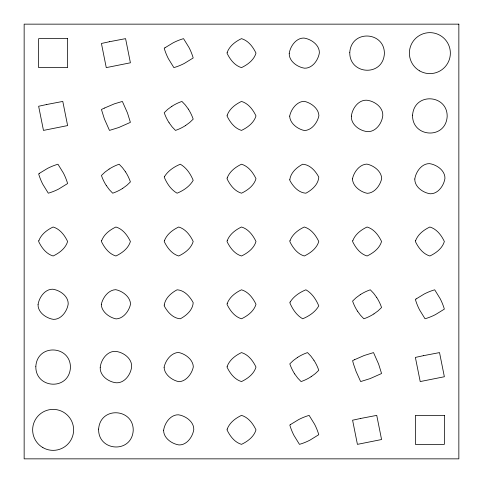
<?xml version="1.0" encoding="UTF-8"?>
<svg xmlns="http://www.w3.org/2000/svg" width="483" height="483" viewBox="0 0 483 483"><rect width="100%" height="100%" fill="white"/><g stroke="black" fill="none" stroke-linecap="round" stroke-linejoin="round"><path stroke-width="0.72" d="M171.882 106.302L167.746 109.333L164.22 112.702A46.404 46.404 0 0 0 169.086 122.748M109.092 169.092L104.956 172.123L101.43 175.492A46.404 46.404 0 0 0 106.296 185.538M185.538 125.538L189.674 122.507L193.2 119.138A46.404 46.404 0 0 0 188.334 109.092M122.748 188.328L126.884 185.297L130.41 181.928A46.404 46.404 0 0 0 125.544 171.882M360.252 294.672L356.116 297.703L352.59 301.072A46.404 46.404 0 0 0 357.456 311.118M297.462 357.462L293.326 360.493L289.8 363.862A46.404 46.404 0 0 0 294.666 373.908M373.908 313.908L378.044 310.877L381.57 307.508A46.404 46.404 0 0 0 376.704 297.462M311.118 376.698L315.254 373.667L318.78 370.298A46.404 46.404 0 0 0 313.914 360.252M376.698 297.462L373.667 293.326L370.298 289.8A46.404 46.404 0 0 0 360.252 294.666M357.462 311.118L360.493 315.254L363.862 318.78A46.404 46.404 0 0 0 373.908 313.914M188.328 109.092L185.297 104.956L181.928 101.43A46.404 46.404 0 0 0 171.882 106.296M169.092 122.748L172.123 126.884L175.492 130.41A46.404 46.404 0 0 0 185.538 125.544M313.908 360.252L310.877 356.116L307.508 352.59A46.404 46.404 0 0 0 297.462 357.456M294.672 373.908L297.703 378.044L301.072 381.57A46.404 46.404 0 0 0 311.118 376.704M125.538 171.882L122.507 167.746L119.138 164.22A46.404 46.404 0 0 0 109.092 169.086M106.302 185.538L109.333 189.674L112.702 193.2A46.404 46.404 0 0 0 122.748 188.334M100.222 367.267C99.655 375.714 108.458 381.926 116.107 382.778C124.554 383.345 130.766 374.542 131.618 366.893C132.185 358.446 123.382 352.234 115.733 351.382C107.286 350.815 101.074 359.618 100.222 367.267M351.382 116.107C350.815 124.554 359.618 130.766 367.267 131.618C375.714 132.185 381.926 123.382 382.778 115.733C383.345 107.286 374.542 101.074 366.893 100.222C358.446 99.655 352.234 108.458 351.382 116.107M164.244 305.033L164.22 305.902C167.456 312.006 172.962 318.333 180.322 318.78C186.426 315.544 192.753 310.038 193.2 302.678C189.964 296.574 184.458 290.247 177.098 289.8C171.169 292.921 165.295 298.077 164.244 305.033M289.824 179.453L289.8 180.322C293.036 186.426 298.542 192.753 305.902 193.2C312.006 189.964 318.333 184.458 318.78 177.098C315.544 170.994 310.038 164.667 302.678 164.22C296.749 167.341 290.875 172.497 289.824 179.453M38.054 304.598C37.831 312.483 46.283 318.315 53.438 319.366C61.323 319.589 67.155 311.137 68.206 303.982C68.429 296.097 59.977 290.265 52.822 289.214C44.937 288.991 39.105 297.443 38.054 304.598M163.634 430.178C163.411 438.063 171.863 443.895 179.018 444.946C186.903 445.169 192.735 436.717 193.786 429.562C194.009 421.677 185.557 415.845 178.402 414.794C170.517 414.571 164.685 423.023 163.634 430.178M289.214 53.438C288.991 61.323 297.443 67.155 304.598 68.206C312.483 68.429 318.315 59.977 319.366 52.822C319.589 44.937 311.137 39.105 303.982 38.054C296.097 37.831 290.265 46.283 289.214 53.438M414.794 179.018C414.571 186.903 423.023 192.735 430.178 193.786C438.063 194.009 443.895 185.557 444.946 178.402C445.169 170.517 436.717 164.685 429.562 163.634C421.677 163.411 415.845 171.863 414.794 179.018M35.833 366.301C35.187 388.61 68.725 391.079 70.427 367.859C71.073 345.55 37.535 343.081 35.833 366.301M98.623 429.091C97.977 451.4 131.515 453.869 133.217 430.649C133.863 408.34 100.325 405.871 98.623 429.091M349.783 52.351C349.137 74.66 382.675 77.129 384.377 53.909C385.023 31.6 351.485 29.131 349.783 52.351M412.573 115.141C411.927 137.45 445.465 139.919 447.167 116.699C447.813 94.39 414.275 91.921 412.573 115.141M101.309 304.477C101.521 311.783 109.315 317.548 116.107 318.901C123.413 318.689 129.178 310.895 130.531 304.103C130.319 296.797 122.525 291.032 115.733 289.679C108.427 289.891 102.662 297.685 101.309 304.477M164.099 367.267C164.311 374.573 172.105 380.338 178.897 381.691C186.203 381.479 191.968 373.685 193.321 366.893C193.109 359.587 185.315 353.822 178.523 352.469C171.217 352.681 165.452 360.475 164.099 367.267M289.679 116.107C289.891 123.413 297.685 129.178 304.477 130.531C311.783 130.319 317.548 122.525 318.901 115.733C318.689 108.427 310.895 102.662 304.103 101.309C296.797 101.521 291.032 109.315 289.679 116.107M352.469 178.897C352.681 186.203 360.475 191.968 367.267 193.321C374.573 193.109 380.338 185.315 381.691 178.523C381.479 171.217 373.685 165.452 366.893 164.099C359.587 164.311 353.822 172.105 352.469 178.897M38.845 240.721L38.64 241.5C41.586 247.694 46.265 253.986 53.13 255.99C59.324 253.044 65.616 248.365 67.62 241.5C64.674 235.306 59.995 229.014 53.13 227.01C47.117 229.836 41.218 234.291 38.845 240.721M101.635 240.721L101.43 241.5C104.376 247.694 109.055 253.986 115.92 255.99C122.114 253.044 128.406 248.365 130.41 241.5C127.464 235.306 122.785 229.014 115.92 227.01C109.907 229.836 104.008 234.291 101.635 240.721M164.425 240.721L164.22 241.5C167.166 247.694 171.845 253.986 178.71 255.99C184.904 253.044 191.196 248.365 193.2 241.5C190.254 235.306 185.575 229.014 178.71 227.01C172.697 229.836 166.798 234.291 164.425 240.721M227.215 52.351L227.01 53.13C229.956 59.324 234.635 65.616 241.5 67.62C247.694 64.674 253.986 59.995 255.99 53.13C253.044 46.936 248.365 40.644 241.5 38.64C235.487 41.466 229.588 45.921 227.215 52.351M227.215 115.141L227.01 115.92C229.956 122.114 234.635 128.406 241.5 130.41C247.694 127.464 253.986 122.785 255.99 115.92C253.044 109.726 248.365 103.434 241.5 101.43C235.487 104.256 229.588 108.711 227.215 115.141M227.215 177.931L227.01 178.71C229.956 184.904 234.635 191.196 241.5 193.2C247.694 190.254 253.986 185.575 255.99 178.71C253.044 172.516 248.365 166.224 241.5 164.22C235.487 167.046 229.588 171.501 227.215 177.931M227.215 240.721L227.01 241.5C229.956 247.694 234.635 253.986 241.5 255.99C247.694 253.044 253.986 248.365 255.99 241.5C253.044 235.306 248.365 229.014 241.5 227.01C235.487 229.836 229.588 234.291 227.215 240.721M227.215 303.511L227.01 304.29C229.956 310.484 234.635 316.776 241.5 318.78C247.694 315.834 253.986 311.155 255.99 304.29C253.044 298.096 248.365 291.804 241.5 289.8C235.487 292.626 229.588 297.081 227.215 303.511M227.215 366.301L227.01 367.08C229.956 373.274 234.635 379.566 241.5 381.57C247.694 378.624 253.986 373.945 255.99 367.08C253.044 360.886 248.365 354.594 241.5 352.59C235.487 355.416 229.588 359.871 227.215 366.301M227.215 429.091L227.01 429.87C229.956 436.064 234.635 442.356 241.5 444.36C247.694 441.414 253.986 436.735 255.99 429.87C253.044 423.676 248.365 417.384 241.5 415.38C235.487 418.206 229.588 422.661 227.215 429.091M290.005 240.721L289.8 241.5C292.746 247.694 297.425 253.986 304.29 255.99C310.484 253.044 316.776 248.365 318.78 241.5C315.834 235.306 311.155 229.014 304.29 227.01C298.277 229.836 292.378 234.291 290.005 240.721M352.795 240.721L352.59 241.5C355.536 247.694 360.215 253.986 367.08 255.99C373.274 253.044 379.566 248.365 381.57 241.5C378.624 235.306 373.945 229.014 367.08 227.01C361.067 229.836 355.168 234.291 352.795 240.721M415.585 240.721L415.38 241.5C418.326 247.694 423.005 253.986 429.87 255.99C436.064 253.044 442.356 248.365 444.36 241.5C441.414 235.306 436.735 229.014 429.87 227.01C423.857 229.836 417.958 234.291 415.585 240.721M164.6 176.41L164.22 177.098C166.864 183.486 170.976 189.71 177.098 193.2C183.486 190.556 189.71 186.444 193.2 180.322C190.556 173.934 186.444 167.71 180.322 164.22C174.146 166.756 168.229 170.686 164.6 176.41M290.18 301.99L289.8 302.678C292.444 309.066 296.556 315.29 302.678 318.78C309.066 316.136 315.29 312.024 318.78 305.902C316.136 299.514 312.024 293.29 305.902 289.8C299.726 292.336 293.809 296.266 290.18 301.99M164.957 47.781L164.22 48.3A59.186 59.186 0 0 0 168.398 58.721L173.88 67.62A59.186 59.186 0 0 0 184.301 63.442L193.2 57.96A59.186 59.186 0 0 0 189.022 47.539L183.54 38.64A59.186 59.186 0 0 0 173.119 42.818L164.957 47.781M39.377 173.361L38.64 173.88A59.186 59.186 0 0 0 42.818 184.301L48.3 193.2A59.186 59.186 0 0 0 58.721 189.022L67.62 183.54A59.186 59.186 0 0 0 63.442 173.119L57.96 164.22A59.186 59.186 0 0 0 47.539 168.398L39.377 173.361M416.117 298.941L415.38 299.46A59.186 59.186 0 0 0 419.558 309.881L425.04 318.78A59.186 59.186 0 0 0 435.461 314.602L444.36 309.12A59.186 59.186 0 0 0 440.182 298.699L434.7 289.8A59.186 59.186 0 0 0 424.279 293.978L416.117 298.941M290.537 424.521L289.8 425.04A59.186 59.186 0 0 0 293.978 435.461L299.46 444.36A59.186 59.186 0 0 0 309.881 440.182L318.78 434.7A59.186 59.186 0 0 0 314.602 424.279L309.12 415.38A59.186 59.186 0 0 0 298.699 419.558L290.537 424.521M104.34 108.101L101.43 109.478L104.37 118.89L109.478 130.41L118.89 127.47L130.41 122.362L127.47 112.95L122.362 101.43L114.386 103.833L104.34 108.101M354.48 359.744L352.59 360.638L353.484 363.983L356.068 371.439L360.638 381.57L370.05 378.63L381.57 373.522L378.63 364.11L373.522 352.59L364.11 355.53L354.48 359.744M109.55 41.707L101.43 43.47L106.26 67.62L130.41 62.79L125.58 38.64L109.55 41.707M46.76 104.497L38.64 106.26L43.47 130.41L67.62 125.58L62.79 101.43L46.76 104.497M423.5 355.657L415.38 357.42L420.21 381.57L444.36 376.74L439.53 352.59L423.5 355.657M360.71 418.447L352.59 420.21L357.42 444.36L381.57 439.53L376.74 415.38L360.71 418.447M458.85 24.15L24.15 24.15L24.15 458.85L458.85 458.85L458.85 24.15M67.62 38.64L38.64 38.64L38.64 67.62L67.62 67.62L67.62 38.64M444.36 415.38L415.38 415.38L415.38 444.36L444.36 444.36L444.36 415.38M42.884 447.614A20.491 20.491 0 0 0 73.621 429.87A20.491 20.491 0 0 0 42.884 412.126A20.491 20.491 0 0 0 42.884 447.614M419.624 70.874A20.491 20.491 0 0 0 450.361 53.13A20.491 20.491 0 0 0 419.624 35.386A20.491 20.491 0 0 0 419.624 70.874"/></g></svg>
